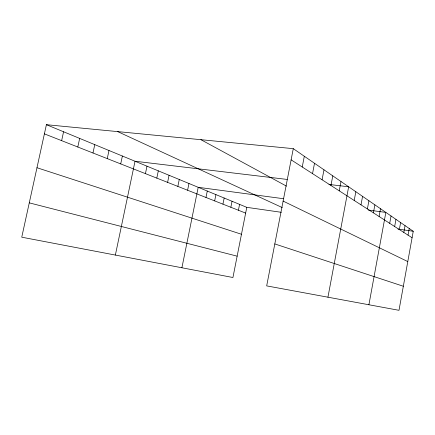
<?xml version="1.0" encoding="UTF-8"?>
<svg xmlns="http://www.w3.org/2000/svg" width="435" height="435" viewBox="0 0 435 435"><rect width="100%" height="100%" fill="white"/><g stroke="black" fill="none" stroke-linecap="round" stroke-linejoin="round"><path stroke-width="0.65" d="M403.81 232.415L405.039 225.618M408.046 235.145L409.248 228.516M293.282 148.661L413.25 231.273L398.998 310.313L266.677 285.887L293.282 148.661L46.409 124.687L21.75 237.195L232.932 277.508L246.781 207.343L46.409 124.687M368.907 304.761L385.85 212.405L368.353 210.061M389.7 223.329L391.043 215.977M394.654 226.521L395.959 219.365M399.352 229.544L400.619 222.573M373.409 212.84L374.883 204.852M379.092 216.494L380.522 208.735M354.204 200.464L355.835 191.737M361.001 204.841L362.572 196.375M367.39 208.958L368.913 200.742M339.229 190.824L340.986 181.509M327.941 297.197L348.652 186.789L328.947 184.435M330.953 185.495L332.78 175.86M312.537 173.63L314.516 163.283M322.079 179.78L323.977 169.802M302.243 167.002L304.315 156.257M230.849 207.267L232.045 201.264M238.413 210.241L239.576 204.368M222.937 204.151L224.166 198.012M205.978 197.474L207.277 191.047M214.662 200.894L215.918 194.614M187.594 190.236L188.969 183.494M181.906 267.77L198.208 187.306L283.783 198.751M167.6 182.368L169.057 175.278M177.85 186.403L179.263 179.492M156.812 178.122L158.313 170.846M145.431 173.641L146.986 166.175M120.712 163.908L122.376 156.024M115.367 255.068L135.024 161.238L287.214 179.443M107.26 158.612L108.984 150.499M92.981 152.995L94.77 144.632M77.805 147.019L79.665 138.401M61.645 140.657L63.575 131.767M246.781 207.343L281.298 212.302M397.981 229.076L413.25 231.273M29.276 202.862L237.146 256.161M36.975 167.731L241.468 234.258M274.811 243.937L403.337 286.252M44.397 133.866L245.644 213.09M117.673 131.604L282.277 207.593M283.12 201.084L407.785 261.576M200.916 139.689L286.529 186.153M291.113 159.835L412.081 237.744"/></g></svg>
